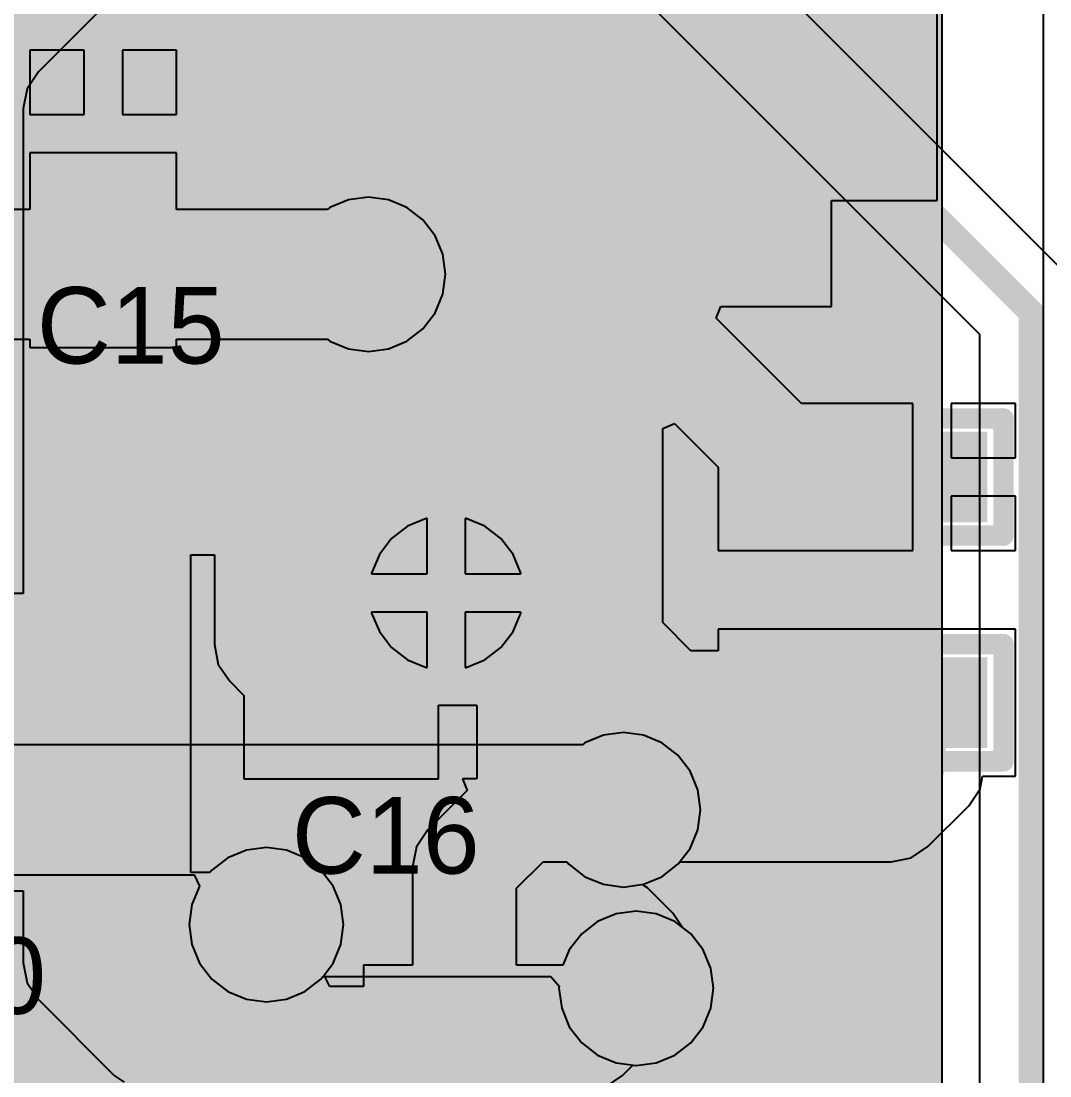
# Model space of a CAD drawing. Extents: x 68.2 to 119.3, y 46.6 to 104.3.
# Drawn here: x 82.81 to 93.06, y 59.45 to 69.96 of the extents above; entities that cross this region are included whole.
import ezdxf

# ---------------------------------------------------------------- set-up
doc = ezdxf.new("R2010")
doc.units = 0
doc.layers.get('0').update_dxf_attribs({"linetype": 'CONTINUOUS'})
for name, color, linetype in [('BOTTOMLAYER', 5, 'CONTINUOUS'), ('BOTTOMOVERLAY', 54, 'CONTINUOUS'), ('BOTTOMPASTE', 16, 'CONTINUOUS'), ('BOTTOMSOLDER', 6, 'CONTINUOUS'), ('INTERNALPLANE1', 76, 'CONTINUOUS'), ('INTERNALPLANE2', 16, 'CONTINUOUS'), ('MULTILAYER', 9, 'CONTINUOUS'), ('TOPLAYER', 1, 'CONTINUOUS'), ('TOPOVERLAY', 2, 'CONTINUOUS'), ('TOPPASTE', 8, 'CONTINUOUS'), ('TOPSOLDER', 216, 'CONTINUOUS')]:
    doc.layers.add(name, color=color, linetype=linetype)

# ---------------------------------------------------------------- blocks, each defined once
blk = doc.blocks.new('UDFN_4')
at = {"layer": 'TOPLAYER'}
for points in [[(0.125, 1.5), (-0.125, 1.5), (0.125, 0.8), (-0.125, 0.8)], [(0.625, 1.5), (0.375, 1.5), (0.625, 0.8), (0.375, 0.8)], [(1.125, 1.5), (0.875, 1.5), (1.125, 0.8), (0.875, 0.8)], [(0.125, 0.35), (-0.125, 0.35), (0.125, -0.35), (-0.125, -0.35)], [(0.625, 0.35), (0.375, 0.35), (0.625, -0.35), (0.375, -0.35)], [(1.125, 0.35), (0.875, 0.35), (1.125, -0.35), (0.875, -0.35)]]:
    blk.add_solid(points, dxfattribs=at)
at = {"layer": 'TOPOVERLAY', "const_width": 0.178}
for points in [[(-0.35, 0), (-0.35, 1.15)], [(-0.35, 1.15), (-0.25, 1.15)], [(1.25, 1.15), (1.35, 1.15)], [(1.35, 0), (1.35, 1.15)], [(-0.35, 0), (-0.25, 0)], [(1.25, 0), (1.35, 0)]]:
    blk.add_lwpolyline(points, dxfattribs=at)
at = {"layer": 'TOPOVERLAY'}
for points, const_width in [([(-0.394, 1.15, 1), (-0.306, 1.15, 1)], 0.0889), ([(-0.394, 1.15, 1), (-0.306, 1.15, 1)], 0.0889), ([(-0.294, 1.15, 1), (-0.206, 1.15, 1)], 0.0889), ([(1.206, 1.15, 1), (1.294, 1.15, 1)], 0.0889), ([(1.306, 1.15, 1), (1.394, 1.15, 1)], 0.0889), ([(1.306, 1.15, 1), (1.394, 1.15, 1)], 0.0889), ([(-0.394, 0, 1), (-0.306, 0, 1)], 0.0889), ([(-0.394, 0, 1), (-0.306, 0, 1)], 0.0889), ([(-0.294, 0, 1), (-0.206, 0, 1)], 0.0889), ([(1.206, 0, 1), (1.294, 0, 1)], 0.0889), ([(1.306, 0, 1), (1.394, 0, 1)], 0.0889), ([(1.306, 0, 1), (1.394, 0, 1)], 0.0889), ([(-0.35, -0.45, 1), (-0.55, -0.45, 1)], 0.2), ([(-0.6, -0.45, 1), (-0.5, -0.45, 1)], 0.1), ([(-0.4, -0.45, 1), (-0.3, -0.45, 1)], 0.1)]:
    blk.add_lwpolyline(points, format="xyb", close=True, dxfattribs=dict(at, const_width=const_width))
at = {"layer": 'TOPPASTE'}
for points in [[(0.125, 1.5), (-0.125, 1.5), (0.125, 0.8), (-0.125, 0.8)], [(0.625, 1.5), (0.375, 1.5), (0.625, 0.8), (0.375, 0.8)], [(1.125, 1.5), (0.875, 1.5), (1.125, 0.8), (0.875, 0.8)], [(0.125, 0.35), (-0.125, 0.35), (0.125, -0.35), (-0.125, -0.35)], [(0.625, 0.35), (0.375, 0.35), (0.625, -0.35), (0.375, -0.35)], [(1.125, 0.35), (0.875, 0.35), (1.125, -0.35), (0.875, -0.35)]]:
    blk.add_solid(points, dxfattribs=at)
at = {"layer": 'TOPSOLDER'}
for points in [[(0.227, 1.602), (-0.227, 1.602), (0.227, 0.698), (-0.227, 0.698)], [(0.727, 1.602), (0.273, 1.602), (0.727, 0.698), (0.273, 0.698)], [(1.227, 1.602), (0.773, 1.602), (1.227, 0.698), (0.773, 0.698)], [(0.227, 0.452), (-0.227, 0.452), (0.227, -0.452), (-0.227, -0.452)], [(0.727, 0.452), (0.273, 0.452), (0.727, -0.452), (0.273, -0.452)], [(1.227, 0.452), (0.773, 0.452), (1.227, -0.452), (0.773, -0.452)]]:
    blk.add_solid(points, dxfattribs=at)
blk = doc.blocks.new('QFN_28_6')
at = {"layer": 'TOPLAYER'}
for points in [[(0.926, 1.205), (0.621, 1.205), (0.926, 0.341), (0.621, 0.341)], [(1.426, 1.205), (1.121, 1.205), (1.426, 0.341), (1.121, 0.341)], [(1.926, 1.205), (1.621, 1.205), (1.926, 0.341), (1.621, 0.341)], [(2.426, 1.205), (2.121, 1.205), (2.426, 0.341), (2.121, 0.341)], [(2.926, 1.205), (2.621, 1.205), (2.926, 0.341), (2.621, 0.341)], [(3.426, 1.205), (3.121, 1.205), (3.426, 0.341), (3.121, 0.341)], [(3.926, 1.205), (3.621, 1.205), (3.926, 0.341), (3.621, 0.341)], [(-0.432, 0.152), (-0.432, -0.152), (0.432, 0.152), (0.432, -0.152)], [(4.115, 0.152), (4.115, -0.152), (4.978, 0.152), (4.978, -0.152)], [(1.003, -0.23), (1.003, -2.77), (3.543, -0.23), (3.543, -2.77)], [(-0.432, -0.348), (-0.432, -0.652), (0.432, -0.348), (0.432, -0.652)], [(4.115, -0.348), (4.115, -0.652), (4.978, -0.348), (4.978, -0.652)], [(-0.432, -0.848), (-0.432, -1.152), (0.432, -0.848), (0.432, -1.152)], [(4.115, -0.848), (4.115, -1.152), (4.978, -0.848), (4.978, -1.152)], [(-0.432, -1.348), (-0.432, -1.652), (0.432, -1.348), (0.432, -1.652)], [(4.115, -1.348), (4.115, -1.652), (4.978, -1.348), (4.978, -1.652)], [(-0.432, -1.848), (-0.432, -2.152), (0.432, -1.848), (0.432, -2.152)], [(4.115, -1.848), (4.115, -2.152), (4.978, -1.848), (4.978, -2.152)], [(-0.432, -2.348), (-0.432, -2.652), (0.432, -2.348), (0.432, -2.652)], [(4.115, -2.348), (4.115, -2.652), (4.978, -2.348), (4.978, -2.652)], [(-0.432, -2.848), (-0.432, -3.152), (0.432, -2.848), (0.432, -3.152)], [(4.115, -2.848), (4.115, -3.152), (4.978, -2.848), (4.978, -3.152)], [(0.926, -3.341), (0.621, -3.341), (0.926, -4.205), (0.621, -4.205)], [(1.426, -3.341), (1.121, -3.341), (1.426, -4.205), (1.121, -4.205)], [(1.926, -3.341), (1.621, -3.341), (1.926, -4.205), (1.621, -4.205)], [(2.426, -3.341), (2.121, -3.341), (2.426, -4.205), (2.121, -4.205)], [(2.926, -3.341), (2.621, -3.341), (2.926, -4.205), (2.621, -4.205)], [(3.426, -3.341), (3.121, -3.341), (3.426, -4.205), (3.121, -4.205)], [(3.926, -3.341), (3.621, -3.341), (3.926, -4.205), (3.621, -4.205)]]:
    blk.add_solid(points, dxfattribs=at)
at = {"layer": 'TOPOVERLAY'}
for points, const_width in [([(-0.515, 1.065, 1), (-0.628, 1.065, 1)], 0.254), ([(-0.692, 1.065, 1), (-0.565, 1.065, 1)], 0.127), ([(-0.578, 1.065, 1), (-0.451, 1.065, 1)], 0.127), ([(-0.267, 1.002, 1), (-0.191, 1.002, 1)], 0.0762), ([(-0.267, 1.002, 1), (-0.191, 1.002, 1)], 0.0762), ([(0.25, 1.002, 1), (0.326, 1.002, 1)], 0.0762), ([(4.22, 1.002, 1), (4.297, 1.002, 1)], 0.0762), ([(4.737, 1.002, 1), (4.813, 1.002, 1)], 0.0762), ([(4.737, 1.002, 1), (4.813, 1.002, 1)], 0.0762), ([(-0.267, 0.485, 1), (-0.191, 0.485, 1)], 0.0762), ([(4.737, 0.485, 1), (4.813, 0.485, 1)], 0.0762), ([(-0.267, -3.485, 1), (-0.191, -3.485, 1)], 0.0762), ([(4.737, -3.485, 1), (4.813, -3.485, 1)], 0.0762), ([(-0.267, -4.002, 1), (-0.191, -4.002, 1)], 0.0762), ([(-0.267, -4.002, 1), (-0.191, -4.002, 1)], 0.0762), ([(0.25, -4.002, 1), (0.326, -4.002, 1)], 0.0762), ([(4.22, -4.002, 1), (4.297, -4.002, 1)], 0.0762), ([(4.737, -4.002, 1), (4.813, -4.002, 1)], 0.0762), ([(4.737, -4.002, 1), (4.813, -4.002, 1)], 0.0762)]:
    blk.add_lwpolyline(points, format="xyb", close=True, dxfattribs=dict(at, const_width=const_width))
at = {"layer": 'TOPOVERLAY', "const_width": 0.152}
for points in [[(-0.229, 0.485), (-0.229, 1.002)], [(-0.229, 1.002), (0.288, 1.002)], [(4.258, 1.002), (4.775, 1.002)], [(4.775, 0.485), (4.775, 1.002)], [(-0.229, -4.002), (-0.229, -3.485)], [(4.775, -4.002), (4.775, -3.485)], [(-0.229, -4.002), (0.288, -4.002)], [(4.258, -4.002), (4.775, -4.002)]]:
    blk.add_lwpolyline(points, dxfattribs=at)
at = {"layer": 'TOPPASTE'}
for points in [[(0.926, 1.205), (0.621, 1.205), (0.926, 0.341), (0.621, 0.341)], [(1.426, 1.205), (1.121, 1.205), (1.426, 0.341), (1.121, 0.341)], [(1.926, 1.205), (1.621, 1.205), (1.926, 0.341), (1.621, 0.341)], [(2.426, 1.205), (2.121, 1.205), (2.426, 0.341), (2.121, 0.341)], [(2.926, 1.205), (2.621, 1.205), (2.926, 0.341), (2.621, 0.341)], [(3.426, 1.205), (3.121, 1.205), (3.426, 0.341), (3.121, 0.341)], [(3.926, 1.205), (3.621, 1.205), (3.926, 0.341), (3.621, 0.341)], [(-0.432, 0.152), (-0.432, -0.152), (0.432, 0.152), (0.432, -0.152)], [(4.115, 0.152), (4.115, -0.152), (4.978, 0.152), (4.978, -0.152)], [(1.003, -0.23), (1.003, -2.77), (3.543, -0.23), (3.543, -2.77)], [(-0.432, -0.348), (-0.432, -0.652), (0.432, -0.348), (0.432, -0.652)], [(4.115, -0.348), (4.115, -0.652), (4.978, -0.348), (4.978, -0.652)], [(-0.432, -0.848), (-0.432, -1.152), (0.432, -0.848), (0.432, -1.152)], [(4.115, -0.848), (4.115, -1.152), (4.978, -0.848), (4.978, -1.152)], [(-0.432, -1.348), (-0.432, -1.652), (0.432, -1.348), (0.432, -1.652)], [(4.115, -1.348), (4.115, -1.652), (4.978, -1.348), (4.978, -1.652)], [(-0.432, -1.848), (-0.432, -2.152), (0.432, -1.848), (0.432, -2.152)], [(4.115, -1.848), (4.115, -2.152), (4.978, -1.848), (4.978, -2.152)], [(-0.432, -2.348), (-0.432, -2.652), (0.432, -2.348), (0.432, -2.652)], [(4.115, -2.348), (4.115, -2.652), (4.978, -2.348), (4.978, -2.652)], [(-0.432, -2.848), (-0.432, -3.152), (0.432, -2.848), (0.432, -3.152)], [(4.115, -2.848), (4.115, -3.152), (4.978, -2.848), (4.978, -3.152)], [(0.926, -3.341), (0.621, -3.341), (0.926, -4.205), (0.621, -4.205)], [(1.426, -3.341), (1.121, -3.341), (1.426, -4.205), (1.121, -4.205)], [(1.926, -3.341), (1.621, -3.341), (1.926, -4.205), (1.621, -4.205)], [(2.426, -3.341), (2.121, -3.341), (2.426, -4.205), (2.121, -4.205)], [(2.926, -3.341), (2.621, -3.341), (2.926, -4.205), (2.621, -4.205)], [(3.426, -3.341), (3.121, -3.341), (3.426, -4.205), (3.121, -4.205)], [(3.926, -3.341), (3.621, -3.341), (3.926, -4.205), (3.621, -4.205)]]:
    blk.add_solid(points, dxfattribs=at)
at = {"layer": 'TOPSOLDER'}
for points in [[(1.053, 1.332), (0.494, 1.332), (1.053, 0.214), (0.494, 0.214)], [(1.553, 1.332), (0.994, 1.332), (1.553, 0.214), (0.994, 0.214)], [(2.053, 1.332), (1.494, 1.332), (2.053, 0.214), (1.494, 0.214)], [(2.553, 1.332), (1.994, 1.332), (2.553, 0.214), (1.994, 0.214)], [(3.053, 1.332), (2.494, 1.332), (3.053, 0.214), (2.494, 0.214)], [(3.553, 1.332), (2.994, 1.332), (3.553, 0.214), (2.994, 0.214)], [(4.053, 1.332), (3.494, 1.332), (4.053, 0.214), (3.494, 0.214)], [(-0.559, 0.279), (-0.559, -0.279), (0.559, 0.279), (0.559, -0.279)], [(3.988, 0.279), (3.988, -0.279), (5.105, 0.279), (5.105, -0.279)], [(0.876, -0.103), (0.876, -2.897), (3.67, -0.103), (3.67, -2.897)], [(-0.559, -0.221), (-0.559, -0.779), (0.559, -0.221), (0.559, -0.779)], [(3.988, -0.221), (3.988, -0.779), (5.105, -0.221), (5.105, -0.779)], [(-0.559, -0.721), (-0.559, -1.279), (0.559, -0.721), (0.559, -1.279)], [(3.988, -0.721), (3.988, -1.279), (5.105, -0.721), (5.105, -1.279)], [(-0.559, -1.221), (-0.559, -1.779), (0.559, -1.221), (0.559, -1.779)], [(3.988, -1.221), (3.988, -1.779), (5.105, -1.221), (5.105, -1.779)], [(-0.559, -1.721), (-0.559, -2.279), (0.559, -1.721), (0.559, -2.279)], [(3.988, -1.721), (3.988, -2.279), (5.105, -1.721), (5.105, -2.279)], [(-0.559, -2.221), (-0.559, -2.779), (0.559, -2.221), (0.559, -2.779)], [(3.988, -2.221), (3.988, -2.779), (5.105, -2.221), (5.105, -2.779)], [(-0.559, -2.721), (-0.559, -3.279), (0.559, -2.721), (0.559, -3.279)], [(3.988, -2.721), (3.988, -3.279), (5.105, -2.721), (5.105, -3.279)], [(1.053, -3.214), (0.494, -3.214), (1.053, -4.332), (0.494, -4.332)], [(1.553, -3.214), (0.994, -3.214), (1.553, -4.332), (0.994, -4.332)], [(2.053, -3.214), (1.494, -3.214), (2.053, -4.332), (1.494, -4.332)], [(2.553, -3.214), (1.994, -3.214), (2.553, -4.332), (1.994, -4.332)], [(3.053, -3.214), (2.494, -3.214), (3.053, -4.332), (2.494, -4.332)], [(3.553, -3.214), (2.994, -3.214), (3.553, -4.332), (2.994, -4.332)], [(4.053, -3.214), (3.494, -3.214), (4.053, -4.332), (3.494, -4.332)]]:
    blk.add_solid(points, dxfattribs=at)
blk = doc.blocks.new('R0402_13')
at = {"layer": 'TOPLAYER'}
for points in [[(-1.75, 0.35), (-1.75, -0.35), (-0.85, 0.35), (-0.85, -0.35)], [(-0.45, 0.35), (-0.45, -0.35), (0.45, 0.35), (0.45, -0.35)]]:
    blk.add_solid(points, dxfattribs=at)
at = {"layer": 'TOPOVERLAY', "const_width": 0.203}
for points in [[(0.681, 0.584), (-2.011, 0.584)], [(-2.011, 0.584), (-2.011, -0.584)], [(0.686, 0.584), (0.681, 0.584)], [(0.686, 0.584), (0.686, -0.584)], [(-1.981, -0.584), (-2.011, -0.584)], [(0.686, -0.584), (-1.981, -0.584)]]:
    blk.add_lwpolyline(points, dxfattribs=at)
at = {"layer": 'TOPOVERLAY', "const_width": 0.102}
for points in [[(-2.062, 0.584, 1), (-1.96, 0.584, 1)], [(-2.062, 0.584, 1), (-1.96, 0.584, 1)], [(0.63, 0.584, 1), (0.732, 0.584, 1)], [(0.63, 0.584, 1), (0.732, 0.584, 1)], [(0.635, 0.584, 1), (0.737, 0.584, 1)], [(0.635, 0.584, 1), (0.737, 0.584, 1)], [(-2.062, -0.584, 1), (-1.96, -0.584, 1)], [(-2.062, -0.584, 1), (-1.96, -0.584, 1)], [(-2.032, -0.584, 1), (-1.93, -0.584, 1)], [(-2.032, -0.584, 1), (-1.93, -0.584, 1)], [(0.635, -0.584, 1), (0.737, -0.584, 1)], [(0.635, -0.584, 1), (0.737, -0.584, 1)]]:
    blk.add_lwpolyline(points, format="xyb", close=True, dxfattribs=at)
at = {"layer": 'TOPPASTE'}
for points in [[(-1.75, 0.35), (-1.75, -0.35), (-0.85, 0.35), (-0.85, -0.35)], [(-0.45, 0.35), (-0.45, -0.35), (0.45, 0.35), (0.45, -0.35)]]:
    blk.add_solid(points, dxfattribs=at)
at = {"layer": 'TOPSOLDER'}
for points in [[(-1.852, 0.452), (-1.852, -0.452), (-0.748, 0.452), (-0.748, -0.452)], [(-0.552, 0.452), (-0.552, -0.452), (0.552, 0.452), (0.552, -0.452)]]:
    blk.add_solid(points, dxfattribs=at)
blk = doc.blocks.new('R0402_14')
at = {"layer": 'TOPLAYER'}
for points in [[(-1.75, 0.35), (-1.75, -0.35), (-0.85, 0.35), (-0.85, -0.35)], [(-0.45, 0.35), (-0.45, -0.35), (0.45, 0.35), (0.45, -0.35)]]:
    blk.add_solid(points, dxfattribs=at)
at = {"layer": 'TOPOVERLAY', "const_width": 0.203}
for points in [[(0.681, 0.584), (-2.011, 0.584)], [(-2.011, 0.584), (-2.011, -0.584)], [(0.686, 0.584), (0.681, 0.584)], [(0.686, 0.584), (0.686, -0.584)], [(-1.981, -0.584), (-2.011, -0.584)], [(0.686, -0.584), (-1.981, -0.584)]]:
    blk.add_lwpolyline(points, dxfattribs=at)
at = {"layer": 'TOPOVERLAY', "const_width": 0.102}
for points in [[(-2.062, 0.584, 1), (-1.96, 0.584, 1)], [(-2.062, 0.584, 1), (-1.96, 0.584, 1)], [(0.63, 0.584, 1), (0.732, 0.584, 1)], [(0.63, 0.584, 1), (0.732, 0.584, 1)], [(0.635, 0.584, 1), (0.737, 0.584, 1)], [(0.635, 0.584, 1), (0.737, 0.584, 1)], [(-2.062, -0.584, 1), (-1.96, -0.584, 1)], [(-2.062, -0.584, 1), (-1.96, -0.584, 1)], [(-2.032, -0.584, 1), (-1.93, -0.584, 1)], [(-2.032, -0.584, 1), (-1.93, -0.584, 1)], [(0.635, -0.584, 1), (0.737, -0.584, 1)], [(0.635, -0.584, 1), (0.737, -0.584, 1)]]:
    blk.add_lwpolyline(points, format="xyb", close=True, dxfattribs=at)
at = {"layer": 'TOPPASTE'}
for points in [[(-1.75, 0.35), (-1.75, -0.35), (-0.85, 0.35), (-0.85, -0.35)], [(-0.45, 0.35), (-0.45, -0.35), (0.45, 0.35), (0.45, -0.35)]]:
    blk.add_solid(points, dxfattribs=at)
at = {"layer": 'TOPSOLDER'}
for points in [[(-1.852, 0.452), (-1.852, -0.452), (-0.748, 0.452), (-0.748, -0.452)], [(-0.552, 0.452), (-0.552, -0.452), (0.552, 0.452), (0.552, -0.452)]]:
    blk.add_solid(points, dxfattribs=at)
blk = doc.blocks.new('C0402_30')
at = {"layer": 'TOPLAYER'}
for points in [[(-1.75, 0.35), (-1.75, -0.35), (-0.85, 0.35), (-0.85, -0.35)], [(-0.45, 0.35), (-0.45, -0.35), (0.45, 0.35), (0.45, -0.35)]]:
    blk.add_solid(points, dxfattribs=at)
at = {"layer": 'TOPOVERLAY', "const_width": 0.203}
for points in [[(-2.037, 0.356, -0.414214), (-1.833, 0.559)], [(0.533, 0.559, -0.414214), (0.737, 0.356)], [(-1.833, -0.559, -0.414214), (-2.037, -0.356)], [(0.737, -0.356, -0.414214), (0.533, -0.559)]]:
    blk.add_lwpolyline(points, format="xyb", dxfattribs=at)
for points in [[(0.533, 0.559), (-1.833, 0.559)], [(-2.037, 0.356), (-2.037, -0.356)], [(0.737, 0.356), (0.737, -0.356)], [(0.533, -0.559), (-1.833, -0.559)]]:
    blk.add_lwpolyline(points, dxfattribs=at)
at = {"layer": 'TOPOVERLAY', "const_width": 0.102}
for points in [[(-1.884, 0.559, 1), (-1.783, 0.559, 1)], [(-1.884, 0.559, 1), (-1.783, 0.559, 1)], [(0.483, 0.559, 1), (0.584, 0.559, 1)], [(0.483, 0.559, 1), (0.584, 0.559, 1)], [(-2.087, 0.356, 1), (-1.986, 0.356, 1)], [(-2.087, 0.356, 1), (-1.986, 0.356, 1)], [(0.686, 0.356, 1), (0.787, 0.356, 1)], [(0.686, 0.356, 1), (0.787, 0.356, 1)], [(-2.087, -0.356, 1), (-1.986, -0.356, 1)], [(-2.087, -0.356, 1), (-1.986, -0.356, 1)], [(0.686, -0.356, 1), (0.787, -0.356, 1)], [(0.686, -0.356, 1), (0.787, -0.356, 1)], [(-1.884, -0.559, 1), (-1.783, -0.559, 1)], [(-1.884, -0.559, 1), (-1.783, -0.559, 1)], [(0.483, -0.559, 1), (0.584, -0.559, 1)], [(0.483, -0.559, 1), (0.584, -0.559, 1)]]:
    blk.add_lwpolyline(points, format="xyb", close=True, dxfattribs=at)
at = {"layer": 'TOPPASTE'}
for points in [[(-1.75, 0.35), (-1.75, -0.35), (-0.85, 0.35), (-0.85, -0.35)], [(-0.45, 0.35), (-0.45, -0.35), (0.45, 0.35), (0.45, -0.35)]]:
    blk.add_solid(points, dxfattribs=at)
at = {"layer": 'TOPSOLDER'}
for points in [[(-1.852, 0.452), (-1.852, -0.452), (-0.748, 0.452), (-0.748, -0.452)], [(-0.552, 0.452), (-0.552, -0.452), (0.552, 0.452), (0.552, -0.452)]]:
    blk.add_solid(points, dxfattribs=at)
blk = doc.blocks.new('C0603_31')
at = {"layer": 'TOPLAYER'}
for points in [[(-1.333, -0.445), (-0.318, -0.445), (-1.333, 0.445), (-0.318, 0.445)], [(0.318, -0.445), (1.333, -0.445), (0.318, 0.445), (1.333, 0.445)]]:
    blk.add_solid(points, dxfattribs=at)
at = {"layer": 'TOPOVERLAY', "const_width": 0.203}
for points in [[(-1.676, 0.432, -0.414214), (-1.473, 0.635)], [(1.473, 0.635, -0.414214), (1.676, 0.432)], [(-1.473, -0.635, -0.414214), (-1.676, -0.432)], [(1.676, -0.432, -0.414214), (1.473, -0.635)]]:
    blk.add_lwpolyline(points, format="xyb", dxfattribs=at)
for points in [[(1.473, 0.635), (-1.473, 0.635)], [(-1.676, 0.432), (-1.676, -0.432)], [(1.676, 0.432), (1.676, -0.432)], [(1.473, -0.635), (-1.473, -0.635)]]:
    blk.add_lwpolyline(points, dxfattribs=at)
at = {"layer": 'TOPOVERLAY', "const_width": 0.102}
for points in [[(-1.524, 0.635, 1), (-1.422, 0.635, 1)], [(-1.524, 0.635, 1), (-1.422, 0.635, 1)], [(1.422, 0.635, 1), (1.524, 0.635, 1)], [(1.422, 0.635, 1), (1.524, 0.635, 1)], [(-1.727, 0.432, 1), (-1.626, 0.432, 1)], [(-1.727, 0.432, 1), (-1.626, 0.432, 1)], [(1.626, 0.432, 1), (1.727, 0.432, 1)], [(1.626, 0.432, 1), (1.727, 0.432, 1)], [(-1.727, -0.432, 1), (-1.626, -0.432, 1)], [(-1.727, -0.432, 1), (-1.626, -0.432, 1)], [(1.626, -0.432, 1), (1.727, -0.432, 1)], [(1.626, -0.432, 1), (1.727, -0.432, 1)], [(-1.524, -0.635, 1), (-1.422, -0.635, 1)], [(-1.524, -0.635, 1), (-1.422, -0.635, 1)], [(1.422, -0.635, 1), (1.524, -0.635, 1)], [(1.422, -0.635, 1), (1.524, -0.635, 1)]]:
    blk.add_lwpolyline(points, format="xyb", close=True, dxfattribs=at)
at = {"layer": 'TOPPASTE'}
for points in [[(-1.333, -0.445), (-0.318, -0.445), (-1.333, 0.445), (-0.318, 0.445)], [(0.318, -0.445), (1.333, -0.445), (0.318, 0.445), (1.333, 0.445)]]:
    blk.add_solid(points, dxfattribs=at)
at = {"layer": 'TOPSOLDER'}
for points in [[(-1.435, -0.546), (-0.216, -0.546), (-1.435, 0.546), (-0.216, 0.546)], [(0.216, -0.546), (1.435, -0.546), (0.216, 0.546), (1.435, 0.546)]]:
    blk.add_solid(points, dxfattribs=at)
blk = doc.blocks.new('C0402_B_58')
at = {"layer": 'BOTTOMLAYER'}
for points in [[(-0.85, -0.35), (-0.85, 0.35), (-1.75, -0.35), (-1.75, 0.35)], [(0.45, -0.35), (0.45, 0.35), (-0.45, -0.35), (-0.45, 0.35)]]:
    blk.add_solid(points, dxfattribs=at)
at = {"layer": 'BOTTOMOVERLAY', "const_width": 0.203}
for points in [[(-2.037, 0.356, -0.414214), (-1.833, 0.559)], [(0.533, 0.559, -0.414214), (0.737, 0.356)], [(-1.833, -0.559, -0.414214), (-2.037, -0.356)], [(0.737, -0.356, -0.414214), (0.533, -0.559)]]:
    blk.add_lwpolyline(points, format="xyb", dxfattribs=at)
for points in [[(0.533, 0.559), (-1.833, 0.559)], [(-2.037, -0.356), (-2.037, 0.356)], [(0.737, -0.356), (0.737, 0.356)], [(0.533, -0.559), (-1.833, -0.559)]]:
    blk.add_lwpolyline(points, dxfattribs=at)
at = {"layer": 'BOTTOMOVERLAY', "const_width": 0.102}
for points in [[(-1.884, 0.559, 1), (-1.783, 0.559, 1)], [(-1.884, 0.559, 1), (-1.783, 0.559, 1)], [(0.483, 0.559, 1), (0.584, 0.559, 1)], [(0.483, 0.559, 1), (0.584, 0.559, 1)], [(-2.087, 0.356, 1), (-1.986, 0.356, 1)], [(-2.087, 0.356, 1), (-1.986, 0.356, 1)], [(0.686, 0.356, 1), (0.787, 0.356, 1)], [(0.686, 0.356, 1), (0.787, 0.356, 1)], [(-2.087, -0.356, 1), (-1.986, -0.356, 1)], [(-2.087, -0.356, 1), (-1.986, -0.356, 1)], [(0.686, -0.356, 1), (0.787, -0.356, 1)], [(0.686, -0.356, 1), (0.787, -0.356, 1)], [(-1.884, -0.559, 1), (-1.783, -0.559, 1)], [(-1.884, -0.559, 1), (-1.783, -0.559, 1)], [(0.483, -0.559, 1), (0.584, -0.559, 1)], [(0.483, -0.559, 1), (0.584, -0.559, 1)]]:
    blk.add_lwpolyline(points, format="xyb", close=True, dxfattribs=at)
at = {"layer": 'BOTTOMPASTE'}
for points in [[(-0.85, -0.35), (-0.85, 0.35), (-1.75, -0.35), (-1.75, 0.35)], [(0.45, -0.35), (0.45, 0.35), (-0.45, -0.35), (-0.45, 0.35)]]:
    blk.add_solid(points, dxfattribs=at)
at = {"layer": 'BOTTOMSOLDER'}
for points in [[(-0.748, -0.452), (-0.748, 0.452), (-1.852, -0.452), (-1.852, 0.452)], [(0.552, -0.452), (0.552, 0.452), (-0.552, -0.452), (-0.552, 0.452)]]:
    blk.add_solid(points, dxfattribs=at)

msp = doc.modelspace()

# ---------------------------------------------------------------- linework, layer by layer
at = {"layer": 'BOTTOMLAYER'}
for p, q in [((93.241, 67.422), (86.146, 74.517)), ((85.414, 73.785), (92.357, 66.841)), ((83.439, 69.67), (82.898, 69.67)), ((82.898, 69.67), (82.898, 69.029)), ((83.439, 69.029), (83.439, 69.67)), ((84.36, 69.67), (83.82, 69.67)), ((83.82, 69.67), (83.82, 69.029)), ((84.36, 69.029), (84.36, 69.67)), ((82.898, 69.029), (83.439, 69.029)), ((83.82, 69.029), (84.36, 69.029)), ((84.36, 68.648), (82.898, 68.648)), ((82.898, 68.648), (82.898, 68.084)), ((84.36, 68.37), (84.36, 68.648)), ((84.36, 68.084), (84.36, 68.37)), ((84.36, 68.37), (84.36, 68.37)), ((86.271, 68.206), (86.072, 68.179)), ((86.47, 68.179), (86.271, 68.206)), ((82.898, 68.084), (82.356, 68.084)), ((85.863, 68.084), (84.36, 68.084)), ((85.887, 68.103), (85.863, 68.084)), ((86.072, 68.179), (85.887, 68.103)), ((86.655, 68.103), (86.47, 68.179)), ((86.814, 67.98), (86.655, 68.103)), ((86.937, 67.821), (86.814, 67.98)), ((87.013, 67.636), (86.937, 67.821)), ((87.04, 67.437), (87.013, 67.636)), ((87.013, 67.238), (87.04, 67.437)), ((86.937, 67.053), (87.013, 67.238)), ((86.814, 66.894), (86.937, 67.053)), ((86.655, 66.771), (86.814, 66.894)), ((92.357, 66.841), (92.357, 54.697)), ((82.356, 66.79), (82.898, 66.79)), ((82.898, 66.79), (82.898, 66.708)), ((84.36, 66.708), (84.36, 66.79)), ((84.36, 66.79), (85.863, 66.79)), ((85.863, 66.79), (85.887, 66.771)), ((85.887, 66.771), (86.072, 66.695)), ((86.47, 66.695), (86.655, 66.771)), ((82.898, 66.708), (84.36, 66.708)), ((86.072, 66.695), (86.271, 66.668)), ((86.271, 66.668), (86.47, 66.695)), ((86.847, 65.004), (86.661, 64.928)), ((86.855, 65.005), (86.847, 65.004)), ((86.855, 64.453), (86.855, 65.005)), ((87.245, 65.004), (87.236, 65.005)), ((87.236, 65.005), (87.236, 64.453)), ((87.43, 64.928), (87.245, 65.004)), ((86.661, 64.928), (86.502, 64.805)), ((87.589, 64.805), (87.43, 64.928)), ((86.502, 64.805), (86.38, 64.646)), ((87.711, 64.646), (87.589, 64.805)), ((86.38, 64.646), (86.303, 64.461)), ((87.788, 64.461), (87.711, 64.646)), ((86.303, 64.461), (86.302, 64.453)), ((86.302, 64.453), (86.855, 64.453)), ((87.236, 64.453), (87.789, 64.453)), ((87.789, 64.453), (87.788, 64.461)), ((86.855, 64.072), (86.302, 64.072)), ((86.302, 64.072), (86.303, 64.063)), ((86.303, 64.063), (86.38, 63.878)), ((86.855, 63.519), (86.855, 64.072)), ((87.789, 64.072), (87.236, 64.072)), ((87.236, 64.072), (87.236, 63.519)), ((87.711, 63.878), (87.788, 64.063)), ((87.788, 64.063), (87.789, 64.072)), ((86.38, 63.878), (86.502, 63.719)), ((87.589, 63.719), (87.711, 63.878)), ((86.502, 63.719), (86.661, 63.596)), ((87.43, 63.596), (87.589, 63.719)), ((86.661, 63.596), (86.847, 63.52)), ((87.245, 63.52), (87.43, 63.596)), ((86.847, 63.52), (86.855, 63.519)), ((87.236, 63.519), (87.245, 63.52)), ((88.612, 62.845), (88.427, 62.769)), ((88.811, 62.872), (88.612, 62.845)), ((89.01, 62.845), (88.811, 62.872)), ((89.195, 62.769), (89.01, 62.845)), ((88.403, 62.75), (78.157, 62.75)), ((88.427, 62.769), (88.403, 62.75)), ((89.354, 62.646), (89.195, 62.769)), ((89.477, 62.487), (89.354, 62.646)), ((89.553, 62.302), (89.477, 62.487)), ((89.58, 62.103), (89.553, 62.302)), ((89.553, 61.904), (89.58, 62.103)), ((89.477, 61.719), (89.553, 61.904)), ((89.354, 61.56), (89.477, 61.719)), ((89.195, 61.437), (89.354, 61.56)), ((78.157, 61.456), (84.535, 61.456)), ((84.535, 61.456), (84.589, 61.344)), ((89.008, 61.354), (89.01, 61.361)), ((89.01, 61.361), (89.195, 61.437)), ((84.589, 61.344), (84.513, 61.159)), ((89.05, 61.326), (89.008, 61.354)), ((89.304, 61.072), (89.05, 61.326)), ((84.513, 61.159), (84.486, 60.96)), ((89.397, 60.933), (89.304, 61.072)), ((84.486, 60.96), (84.513, 60.761)), ((89.481, 60.868), (89.397, 60.933)), ((89.604, 60.709), (89.481, 60.868)), ((84.513, 60.761), (84.589, 60.576)), ((89.68, 60.524), (89.604, 60.709)), ((84.589, 60.576), (84.712, 60.417)), ((89.707, 60.325), (89.68, 60.524)), ((84.712, 60.417), (84.871, 60.294)), ((85.639, 60.294), (85.798, 60.417)), ((85.798, 60.417), (85.818, 60.442)), ((85.818, 60.442), (88.089, 60.442)), ((88.089, 60.442), (88.172, 60.347)), ((88.172, 60.347), (88.169, 60.325)), ((88.169, 60.325), (88.196, 60.126)), ((89.68, 60.126), (89.707, 60.325)), ((84.871, 60.294), (85.056, 60.218)), ((85.056, 60.218), (85.255, 60.191)), ((85.255, 60.191), (85.454, 60.218)), ((85.454, 60.218), (85.639, 60.294)), ((88.196, 60.126), (88.272, 59.941)), ((89.604, 59.941), (89.68, 60.126)), ((88.272, 59.941), (88.395, 59.782)), ((89.481, 59.782), (89.604, 59.941)), ((88.395, 59.782), (88.554, 59.659)), ((89.322, 59.659), (89.481, 59.782)), ((88.554, 59.659), (88.739, 59.583)), ((88.739, 59.583), (88.938, 59.556)), ((88.938, 59.556), (89.137, 59.583)), ((89.137, 59.583), (89.322, 59.659))]:
    msp.add_line(p, q, dxfattribs=at)
for points, const_width in [([(85.382, 74.549), (92.875, 67.056)], 0.254), ([(82.334, 71.12), (83.629, 69.825)], 0.254), ([(83.629, 68.839), (83.629, 69.825)], 0.254), ([(81.572, 67.437), (86.271, 67.437)], 0.508), ([(92.875, 48.997), (92.875, 67.056)], 0.254), ([(77.889, 62.103), (88.811, 62.103)], 0.508), ([(85.255, 60.96), (88.684, 60.96)], 0.254), ([(88.684, 60.96), (88.938, 60.706)], 0.254), ([(88.938, 60.325), (88.938, 60.706)], 0.254)]:
    msp.add_lwpolyline(points, dxfattribs=dict(at, const_width=const_width))
for points, const_width in [([(83.566, 69.825, 1), (83.693, 69.825, 1)], 0.127), ([(83.566, 69.825, 1), (83.693, 69.825, 1)], 0.127), ([(83.566, 69.477, 1), (83.693, 69.477, 1)], 0.127), ([(83.566, 69.477, 1), (83.693, 69.477, 1)], 0.127), ([(83.408, 69.096, 1), (83.535, 69.096, 1)], 0.127), ([(83.724, 69.096, 1), (83.851, 69.096, 1)], 0.127), ([(83.566, 68.839, 1), (83.693, 68.839, 1)], 0.127), ([(86.081, 67.437, 1), (86.462, 67.437, 1)], 0.381), ([(86.144, 67.437, 1), (86.398, 67.437, 1)], 0.254), ([(92.812, 67.056, 1), (92.939, 67.056, 1)], 0.127), ([(92.812, 67.056, 1), (92.939, 67.056, 1)], 0.127), ([(86.855, 64.262, 1), (87.236, 64.262, 1)], 0.381), ([(88.621, 62.103, 1), (89.002, 62.103, 1)], 0.381), ([(88.684, 62.103, 1), (88.938, 62.103, 1)], 0.254), ([(85.065, 60.96, 1), (85.446, 60.96, 1)], 0.381), ([(85.192, 60.96, 1), (85.319, 60.96, 1)], 0.127), ([(88.621, 60.96, 1), (88.748, 60.96, 1)], 0.127), ([(88.621, 60.96, 1), (88.748, 60.96, 1)], 0.127), ([(88.875, 60.706, 1), (89.002, 60.706, 1)], 0.127), ([(88.875, 60.706, 1), (89.002, 60.706, 1)], 0.127), ([(88.748, 60.325, 1), (89.129, 60.325, 1)], 0.381), ([(88.875, 60.325, 1), (89.002, 60.325, 1)], 0.127)]:
    msp.add_lwpolyline(points, format="xyb", close=True, dxfattribs=dict(at, const_width=const_width))
at = {"layer": 'BOTTOMLAYER', "const_width": 0.254}
for points in [[(83.629, 69.477, -0.198912), (83.472, 69.096)], [(83.787, 69.096, -0.198912), (83.629, 69.477)]]:
    msp.add_lwpolyline(points, format="xyb", dxfattribs=at)
at = {"layer": 'BOTTOMSOLDER', "const_width": 0.483}
for points in [[(86.03, 67.437, 1), (86.512, 67.437, 1)], [(86.804, 64.262, 1), (87.287, 64.262, 1)], [(88.57, 62.103, 1), (89.052, 62.103, 1)], [(85.014, 60.96, 1), (85.496, 60.96, 1)], [(88.697, 60.325, 1), (89.179, 60.325, 1)]]:
    msp.add_lwpolyline(points, format="xyb", close=True, dxfattribs=at)
at = {"layer": 'INTERNALPLANE1'}
for points, const_width in [([(85.922, 67.437, 1), (86.62, 67.437, 1)], 0.699), ([(86.66, 65.022, 1), (86.787, 65.022, 1)], 0.127), ([(87.305, 65.022, 1), (87.432, 65.022, 1)], 0.127), ([(86.222, 64.585, 1), (86.349, 64.585, 1)], 0.127), ([(87.742, 64.585, 1), (87.869, 64.585, 1)], 0.127), ([(86.222, 63.939, 1), (86.349, 63.939, 1)], 0.127), ([(87.742, 63.939, 1), (87.869, 63.939, 1)], 0.127), ([(86.66, 63.502, 1), (86.787, 63.502, 1)], 0.127), ([(87.305, 63.502, 1), (87.432, 63.502, 1)], 0.127), ([(88.462, 62.103, 1), (89.16, 62.103, 1)], 0.699), ([(84.906, 60.96, 1), (85.604, 60.96, 1)], 0.699), ([(88.589, 60.325, 1), (89.287, 60.325, 1)], 0.699)]:
    msp.add_lwpolyline(points, format="xyb", close=True, dxfattribs=dict(at, const_width=const_width))
at = {"layer": 'INTERNALPLANE1', "const_width": 0.254}
for points in [[(86.723, 65.022, -0.203452), (87.368, 65.022)], [(86.286, 63.939, -0.203452), (86.286, 64.585)], [(87.806, 64.585, -0.203452), (87.806, 63.939)], [(87.368, 63.502, -0.203452), (86.723, 63.502)]]:
    msp.add_lwpolyline(points, format="xyb", dxfattribs=at)
at = {"layer": 'INTERNALPLANE2'}
msp.add_line((91.986, 47.754), (91.986, 70.358), dxfattribs=at)
at = {"layer": 'INTERNALPLANE2', "const_width": 0.699}
for points in [[(85.922, 67.437, 1), (86.62, 67.437, 1)], [(86.696, 64.262, 1), (87.395, 64.262, 1)], [(88.462, 62.103, 1), (89.16, 62.103, 1)], [(84.906, 60.96, 1), (85.604, 60.96, 1)], [(88.589, 60.325, 1), (89.287, 60.325, 1)]]:
    msp.add_lwpolyline(points, format="xyb", close=True, dxfattribs=at)
at = {"layer": 'INTERNALPLANE2'}
msp.add_solid([(68.999, 47.625), (91.986, 47.625), (68.999, 70.358), (91.986, 70.358)], dxfattribs=at)
at = {"layer": 'MULTILAYER', "const_width": 0.381}
for points in [[(86.081, 67.437, 1), (86.462, 67.437, 1)], [(86.855, 64.262, 1), (87.236, 64.262, 1)], [(88.621, 62.103, 1), (89.002, 62.103, 1)], [(85.065, 60.96, 1), (85.446, 60.96, 1)], [(88.748, 60.325, 1), (89.129, 60.325, 1)]]:
    msp.add_lwpolyline(points, format="xyb", close=True, dxfattribs=at)
at = {"layer": 'TOPLAYER'}
for p, q in [((92.992, 80.073), (92.992, 54.356)), ((91.935, 69.671), (91.935, 70.738)), ((84.097, 70.567), (82.984, 69.454)), ((91.935, 69.171), (91.935, 69.671)), ((82.984, 69.454), (82.871, 69.286)), ((82.871, 69.286), (82.832, 69.088)), ((91.935, 68.671), (91.935, 69.171)), ((91.935, 69.171), (91.935, 69.171)), ((82.832, 69.088), (82.832, 64.259)), ((91.935, 68.171), (91.935, 68.671)), ((90.883, 67.118), (90.883, 68.171)), ((90.883, 68.171), (91.935, 68.171)), ((89.734, 67.001), (89.782, 67.118)), ((89.782, 67.118), (90.883, 67.118)), ((90.586, 66.149), (89.734, 67.001)), ((91.053, 66.149), (90.586, 66.149)), ((91.694, 66.149), (91.053, 66.149)), ((91.053, 66.149), (91.053, 66.149)), ((91.694, 65.417), (91.694, 66.149)), ((92.715, 66.149), (92.075, 66.149)), ((92.075, 66.149), (92.075, 65.608)), ((92.715, 65.608), (92.715, 66.149)), ((89.202, 65.902), (89.319, 65.95)), ((89.202, 63.969), (89.202, 65.902)), ((89.319, 65.95), (89.753, 65.516)), ((92.075, 65.608), (92.715, 65.608)), ((89.753, 65.516), (89.753, 64.687)), ((91.694, 64.687), (91.694, 65.417)), ((92.715, 65.227), (92.075, 65.227)), ((92.075, 65.227), (92.075, 64.687)), ((92.715, 64.687), (92.715, 65.227)), ((84.503, 61.478), (84.503, 64.643)), ((84.503, 64.643), (84.506, 64.643)), ((84.506, 64.643), (84.506, 64.643)), ((84.506, 64.643), (84.737, 64.643)), ((84.737, 64.643), (84.737, 63.749)), ((89.753, 64.687), (91.415, 64.687)), ((91.415, 64.687), (91.415, 64.687)), ((91.415, 64.687), (91.694, 64.687)), ((92.075, 64.687), (92.715, 64.687)), ((82.832, 64.259), (81.374, 64.259)), ((89.483, 63.688), (89.202, 63.969)), ((92.715, 63.901), (89.753, 63.901)), ((89.753, 63.901), (89.753, 63.688)), ((92.715, 62.439), (92.715, 63.901)), ((84.737, 63.749), (84.776, 63.551)), ((89.753, 63.688), (89.483, 63.688)), ((84.776, 63.551), (84.889, 63.383)), ((84.889, 63.383), (85.029, 63.243)), ((85.029, 63.243), (85.029, 62.413)), ((86.97, 62.413), (86.97, 63.145)), ((86.97, 63.145), (87.351, 63.145)), ((87.351, 63.145), (87.351, 62.413)), ((85.029, 62.413), (86.97, 62.413)), ((87.351, 62.413), (87.207, 62.413)), ((87.207, 62.413), (87.256, 62.296)), ((92.381, 62.402), (92.388, 62.439)), ((92.388, 62.439), (92.715, 62.439)), ((92.251, 62.143), (92.363, 62.311)), ((92.363, 62.311), (92.381, 62.402)), ((87.256, 62.296), (86.862, 61.902)), ((91.844, 61.737), (92.251, 62.143)), ((86.862, 61.902), (86.75, 61.734)), ((85.056, 61.702), (84.871, 61.626)), ((85.255, 61.729), (85.056, 61.702)), ((85.454, 61.702), (85.255, 61.729)), ((85.639, 61.626), (85.454, 61.702)), ((86.75, 61.734), (86.71, 61.536)), ((91.676, 61.624), (91.844, 61.737)), ((91.844, 61.737), (91.844, 61.737)), ((91.844, 61.737), (91.844, 61.737)), ((84.871, 61.626), (84.712, 61.503)), ((85.798, 61.503), (85.639, 61.626)), ((87.746, 61.322), (88.01, 61.585)), ((88.01, 61.585), (88.248, 61.585)), ((88.248, 61.585), (88.268, 61.56)), ((89.354, 61.56), (89.374, 61.585)), ((89.374, 61.585), (91.478, 61.585)), ((91.478, 61.585), (91.676, 61.624)), ((84.692, 61.478), (84.503, 61.478)), ((84.712, 61.503), (84.692, 61.478)), ((85.921, 61.344), (85.798, 61.503)), ((86.71, 61.536), (86.71, 60.555)), ((88.268, 61.56), (88.427, 61.437)), ((89.195, 61.437), (89.354, 61.56)), ((88.427, 61.437), (88.612, 61.361)), ((88.612, 61.361), (88.811, 61.334)), ((88.811, 61.334), (89.01, 61.361)), ((89.01, 61.361), (89.195, 61.437)), ((82.296, 61.297), (82.832, 61.297)), ((82.832, 61.297), (82.832, 60.579)), ((85.997, 61.159), (85.921, 61.344)), ((87.746, 60.555), (87.746, 61.322)), ((86.024, 60.96), (85.997, 61.159)), ((88.739, 61.067), (88.554, 60.991)), ((88.938, 61.094), (88.739, 61.067)), ((89.137, 61.067), (88.938, 61.094)), ((89.322, 60.991), (89.137, 61.067)), ((85.997, 60.761), (86.024, 60.96)), ((88.554, 60.991), (88.395, 60.868)), ((89.481, 60.868), (89.322, 60.991)), ((88.395, 60.868), (88.272, 60.709)), ((89.604, 60.709), (89.481, 60.868)), ((85.921, 60.576), (85.997, 60.761)), ((88.272, 60.709), (88.208, 60.555)), ((89.68, 60.524), (89.604, 60.709)), ((82.832, 60.579), (82.832, 60.579)), ((82.832, 60.579), (82.832, 60.579)), ((82.832, 60.579), (82.871, 60.381)), ((85.829, 60.456), (85.921, 60.576)), ((86.71, 60.555), (86.222, 60.555)), ((86.222, 60.555), (86.222, 60.342)), ((88.208, 60.555), (87.746, 60.555)), ((89.707, 60.325), (89.68, 60.524)), ((85.885, 60.342), (85.829, 60.456)), ((82.871, 60.381), (82.984, 60.213)), ((86.222, 60.342), (85.885, 60.342)), ((89.68, 60.126), (89.707, 60.325)), ((82.984, 60.213), (83.739, 59.458)), ((89.604, 59.941), (89.68, 60.126)), ((89.481, 59.782), (89.604, 59.941)), ((89.322, 59.659), (89.481, 59.782)), ((88.938, 59.556), (89.137, 59.583)), ((89.137, 59.583), (89.322, 59.659)), ((88.803, 59.458), (88.906, 59.561)), ((88.906, 59.561), (88.938, 59.556)), ((83.739, 59.458), (83.739, 59.458)), ((83.739, 59.458), (83.839, 59.39)), ((88.635, 59.345), (88.803, 59.458))]:
    msp.add_line(p, q, dxfattribs=at)
for points, const_width in [([(83.35, 69.088), (84.466, 70.204)], 0.254), ([(83.985, 68.834), (84.855, 69.704)], 0.254), ([(84.855, 69.704), (86.576, 69.704)], 0.254), ([(85.255, 68.707), (85.752, 69.204)], 0.254), ([(85.752, 69.204), (86.576, 69.204)], 0.254), ([(83.35, 60.579), (83.35, 69.088)], 0.254), ([(83.985, 61.214), (83.985, 68.834)], 0.254), ([(85.255, 63.749), (85.255, 68.707)], 0.254), ([(86.576, 68.134), (86.576, 68.704)], 0.254), ([(86.271, 67.829), (86.576, 68.134)], 0.381), ([(86.576, 68.134), (86.779, 67.931)], 0.254), ([(86.271, 67.437), (86.271, 67.829)], 0.381), ([(86.779, 67.931), (87.349, 67.931)], 0.254), ([(87.849, 67.002), (87.849, 67.931)], 0.254), ([(88.849, 67.153), (88.849, 67.931)], 0.254), ([(88.849, 67.153), (90.584, 65.418)], 0.254), ([(87.849, 67.002), (88.684, 66.167)], 0.254), ([(88.684, 63.754), (88.684, 66.167)], 0.254), ([(87.046, 63.259), (87.046, 65.468)], 0.381), ([(88.684, 63.754), (89.268, 63.17)], 0.254), ([(85.255, 63.749), (85.86, 63.144)], 0.254), ([(87.046, 63.259), (87.16, 63.144)], 0.381), ([(89.268, 63.17), (90.584, 63.17)], 0.254), ([(91.884, 62.509), (91.884, 63.17)], 0.254), ([(91.478, 62.103), (91.884, 62.509)], 0.254), ([(87.228, 61.536), (87.795, 62.103)], 0.254), ([(87.795, 62.103), (88.811, 62.103)], 0.254), ([(88.811, 62.103), (91.478, 62.103)], 0.254), ([(87.228, 59.824), (87.228, 61.536)], 0.254), ([(83.985, 61.214), (84.239, 60.96)], 0.254), ([(84.239, 60.96), (85.255, 60.96)], 0.254), ([(83.35, 60.579), (84.105, 59.824)], 0.254), ([(88.437, 59.824), (88.938, 60.325)], 0.254), ([(84.105, 59.824), (86.728, 59.824)], 0.254), ([(87.728, 59.824), (88.437, 59.824)], 0.254)]:
    msp.add_lwpolyline(points, dxfattribs=dict(at, const_width=const_width))
for points, const_width in [([(84.792, 69.704, 1), (84.919, 69.704, 1)], 0.127), ([(84.792, 69.704, 1), (84.919, 69.704, 1)], 0.127), ([(86.512, 69.704, 1), (86.639, 69.704, 1)], 0.127), ([(85.689, 69.204, 1), (85.816, 69.204, 1)], 0.127), ([(85.689, 69.204, 1), (85.816, 69.204, 1)], 0.127), ([(86.512, 69.204, 1), (86.639, 69.204, 1)], 0.127), ([(83.287, 69.088, 1), (83.414, 69.088, 1)], 0.127), ([(83.287, 69.088, 1), (83.414, 69.088, 1)], 0.127), ([(83.922, 68.834, 1), (84.049, 68.834, 1)], 0.127), ([(83.922, 68.834, 1), (84.049, 68.834, 1)], 0.127), ([(85.192, 68.707, 1), (85.319, 68.707, 1)], 0.127), ([(85.192, 68.707, 1), (85.319, 68.707, 1)], 0.127), ([(86.512, 68.704, 1), (86.639, 68.704, 1)], 0.127), ([(86.481, 68.134, 1), (86.671, 68.134, 1)], 0.191), ([(86.512, 68.134, 1), (86.639, 68.134, 1)], 0.127), ([(86.512, 68.134, 1), (86.639, 68.134, 1)], 0.127), ([(86.176, 67.829, 1), (86.366, 67.829, 1)], 0.191), ([(86.176, 67.829, 1), (86.366, 67.829, 1)], 0.191), ([(86.716, 67.931, 1), (86.843, 67.931, 1)], 0.127), ([(86.716, 67.931, 1), (86.843, 67.931, 1)], 0.127), ([(87.286, 67.931, 1), (87.413, 67.931, 1)], 0.127), ([(87.786, 67.931, 1), (87.913, 67.931, 1)], 0.127), ([(88.786, 67.931, 1), (88.913, 67.931, 1)], 0.127), ([(86.081, 67.437, 1), (86.462, 67.437, 1)], 0.381), ([(86.176, 67.437, 1), (86.366, 67.437, 1)], 0.191), ([(88.786, 67.153, 1), (88.913, 67.153, 1)], 0.127), ([(88.786, 67.153, 1), (88.913, 67.153, 1)], 0.127), ([(87.786, 67.002, 1), (87.913, 67.002, 1)], 0.127), ([(87.786, 67.002, 1), (87.913, 67.002, 1)], 0.127), ([(85.192, 66.419, 1), (85.319, 66.419, 1)], 0.127), ([(88.621, 66.167, 1), (88.748, 66.167, 1)], 0.127), ([(88.621, 66.167, 1), (88.748, 66.167, 1)], 0.127), ([(85.192, 66.051, 1), (85.319, 66.051, 1)], 0.127), ([(85.043, 65.693, 1), (85.17, 65.693, 1)], 0.127), ([(85.492, 65.693, 1), (85.619, 65.693, 1)], 0.127), ([(86.95, 65.468, 1), (87.141, 65.468, 1)], 0.191), ([(86.771, 65.289, 1), (86.961, 65.289, 1)], 0.191), ([(87.13, 65.289, 1), (87.321, 65.289, 1)], 0.191), ([(90.521, 65.418, 1), (90.648, 65.418, 1)], 0.127), ([(86.95, 64.855, 1), (87.141, 64.855, 1)], 0.191), ([(86.95, 64.855, 1), (87.141, 64.855, 1)], 0.191), ([(86.855, 64.262, 1), (87.236, 64.262, 1)], 0.381), ([(88.621, 63.754, 1), (88.748, 63.754, 1)], 0.127), ([(88.621, 63.754, 1), (88.748, 63.754, 1)], 0.127), ([(85.192, 63.749, 1), (85.319, 63.749, 1)], 0.127), ([(85.192, 63.749, 1), (85.319, 63.749, 1)], 0.127), ([(86.95, 63.564, 1), (87.141, 63.564, 1)], 0.191), ([(86.95, 63.495, 1), (87.141, 63.495, 1)], 0.191), ([(86.852, 63.257, 1), (87.042, 63.257, 1)], 0.191), ([(86.95, 63.259, 1), (87.141, 63.259, 1)], 0.191), ([(86.95, 63.259, 1), (87.141, 63.259, 1)], 0.191), ([(87.078, 63.257, 1), (87.268, 63.257, 1)], 0.191), ([(90.263, 63.327, 1), (90.39, 63.327, 1)], 0.127), ([(85.797, 63.144, 1), (85.924, 63.144, 1)], 0.127), ([(87.065, 63.144, 1), (87.255, 63.144, 1)], 0.191), ([(89.205, 63.17, 1), (89.332, 63.17, 1)], 0.127), ([(89.205, 63.17, 1), (89.332, 63.17, 1)], 0.127), ([(89.883, 63.17, 1), (90.01, 63.17, 1)], 0.127), ([(89.883, 63.17, 1), (90.01, 63.17, 1)], 0.127), ([(90.521, 63.17, 1), (90.648, 63.17, 1)], 0.127), ([(91.821, 63.17, 1), (91.948, 63.17, 1)], 0.127), ([(90.263, 63.012, 1), (90.39, 63.012, 1)], 0.127), ([(91.663, 63.012, 1), (91.79, 63.012, 1)], 0.127), ([(91.979, 63.012, 1), (92.106, 63.012, 1)], 0.127), ([(91.821, 62.631, 1), (91.948, 62.631, 1)], 0.127), ([(91.821, 62.631, 1), (91.948, 62.631, 1)], 0.127), ([(91.821, 62.509, 1), (91.948, 62.509, 1)], 0.127), ([(91.821, 62.509, 1), (91.948, 62.509, 1)], 0.127), ([(88.621, 62.103, 1), (89.002, 62.103, 1)], 0.381), ([(87.732, 62.103, 1), (87.859, 62.103, 1)], 0.127), ([(87.732, 62.103, 1), (87.859, 62.103, 1)], 0.127), ([(88.748, 62.103, 1), (88.875, 62.103, 1)], 0.127), ([(88.748, 62.103, 1), (88.875, 62.103, 1)], 0.127), ([(91.415, 62.103, 1), (91.542, 62.103, 1)], 0.127), ([(91.415, 62.103, 1), (91.542, 62.103, 1)], 0.127), ([(87.165, 61.536, 1), (87.292, 61.536, 1)], 0.127), ([(87.165, 61.536, 1), (87.292, 61.536, 1)], 0.127), ([(83.922, 61.214, 1), (84.049, 61.214, 1)], 0.127), ([(83.922, 61.214, 1), (84.049, 61.214, 1)], 0.127), ([(85.065, 60.96, 1), (85.446, 60.96, 1)], 0.381), ([(84.175, 60.96, 1), (84.302, 60.96, 1)], 0.127), ([(84.175, 60.96, 1), (84.302, 60.96, 1)], 0.127), ([(85.192, 60.96, 1), (85.319, 60.96, 1)], 0.127), ([(83.287, 60.579, 1), (83.414, 60.579, 1)], 0.127), ([(83.287, 60.579, 1), (83.414, 60.579, 1)], 0.127), ([(88.748, 60.325, 1), (89.129, 60.325, 1)], 0.381), ([(88.875, 60.325, 1), (89.002, 60.325, 1)], 0.127), ([(84.042, 59.824, 1), (84.169, 59.824, 1)], 0.127), ([(84.042, 59.824, 1), (84.169, 59.824, 1)], 0.127), ([(86.665, 59.824, 1), (86.792, 59.824, 1)], 0.127), ([(87.165, 59.824, 1), (87.292, 59.824, 1)], 0.127), ([(87.665, 59.824, 1), (87.792, 59.824, 1)], 0.127), ([(88.374, 59.824, 1), (88.501, 59.824, 1)], 0.127), ([(88.374, 59.824, 1), (88.501, 59.824, 1)], 0.127)]:
    msp.add_lwpolyline(points, format="xyb", close=True, dxfattribs=dict(at, const_width=const_width))
for points, const_width in [([(85.556, 65.693, -0.198912), (85.255, 66.419)], 0.254), ([(85.255, 66.051, -0.198912), (85.107, 65.693)], 0.254), ([(86.866, 65.289, -0.198912), (87.046, 64.855)], 0.381), ([(87.046, 64.855, -0.198912), (87.225, 65.289)], 0.381), ([(87.046, 63.495, -0.198912), (86.947, 63.257)], 0.381), ([(87.173, 63.257, -0.198912), (87.046, 63.564)], 0.381), ([(90.327, 63.327, -0.198912), (89.946, 63.17)], 0.254), ([(89.946, 63.17, -0.198912), (90.327, 63.012)], 0.254), ([(91.727, 63.012, -0.198912), (91.884, 62.631)], 0.254), ([(91.884, 62.631, -0.198912), (92.042, 63.012)], 0.254)]:
    msp.add_lwpolyline(points, format="xyb", dxfattribs=dict(at, const_width=const_width))
at = {"layer": 'TOPSOLDER', "const_width": 0.483}
for points in [[(86.03, 67.437, 1), (86.512, 67.437, 1)], [(86.804, 64.262, 1), (87.287, 64.262, 1)], [(88.57, 62.103, 1), (89.052, 62.103, 1)], [(85.014, 60.96, 1), (85.496, 60.96, 1)], [(88.697, 60.325, 1), (89.179, 60.325, 1)]]:
    msp.add_lwpolyline(points, format="xyb", close=True, dxfattribs=at)

# ---------------------------------------------------------------- block references
for name, p, rotation in [('QFN_28_6', (86.576, 71.704), 360), ('C0402_B_58', (83.629, 67.539), 270), ('C0603_31', (86.22, 65.468), 180), ('R0402_13', (90.584, 65.418), 180), ('C0402_30', (85.86, 63.144), 180), ('R0402_14', (90.584, 63.17), 180), ('UDFN_4', (86.728, 58.674), 360)]:
    msp.add_blockref(name, p, dxfattribs=dict(rotation=rotation))

# ---------------------------------------------------------------- texts
at = {"layer": 'TOPOVERLAY'}
for s, p in [('C15', (82.969, 66.548)), ('C16', (85.509, 61.468)), ('R20', (81.191, 60.071))]:
    msp.add_text(s, height=0.762, rotation=360, dxfattribs=at).set_placement(p)

doc.saveas('drawing.dxf')
